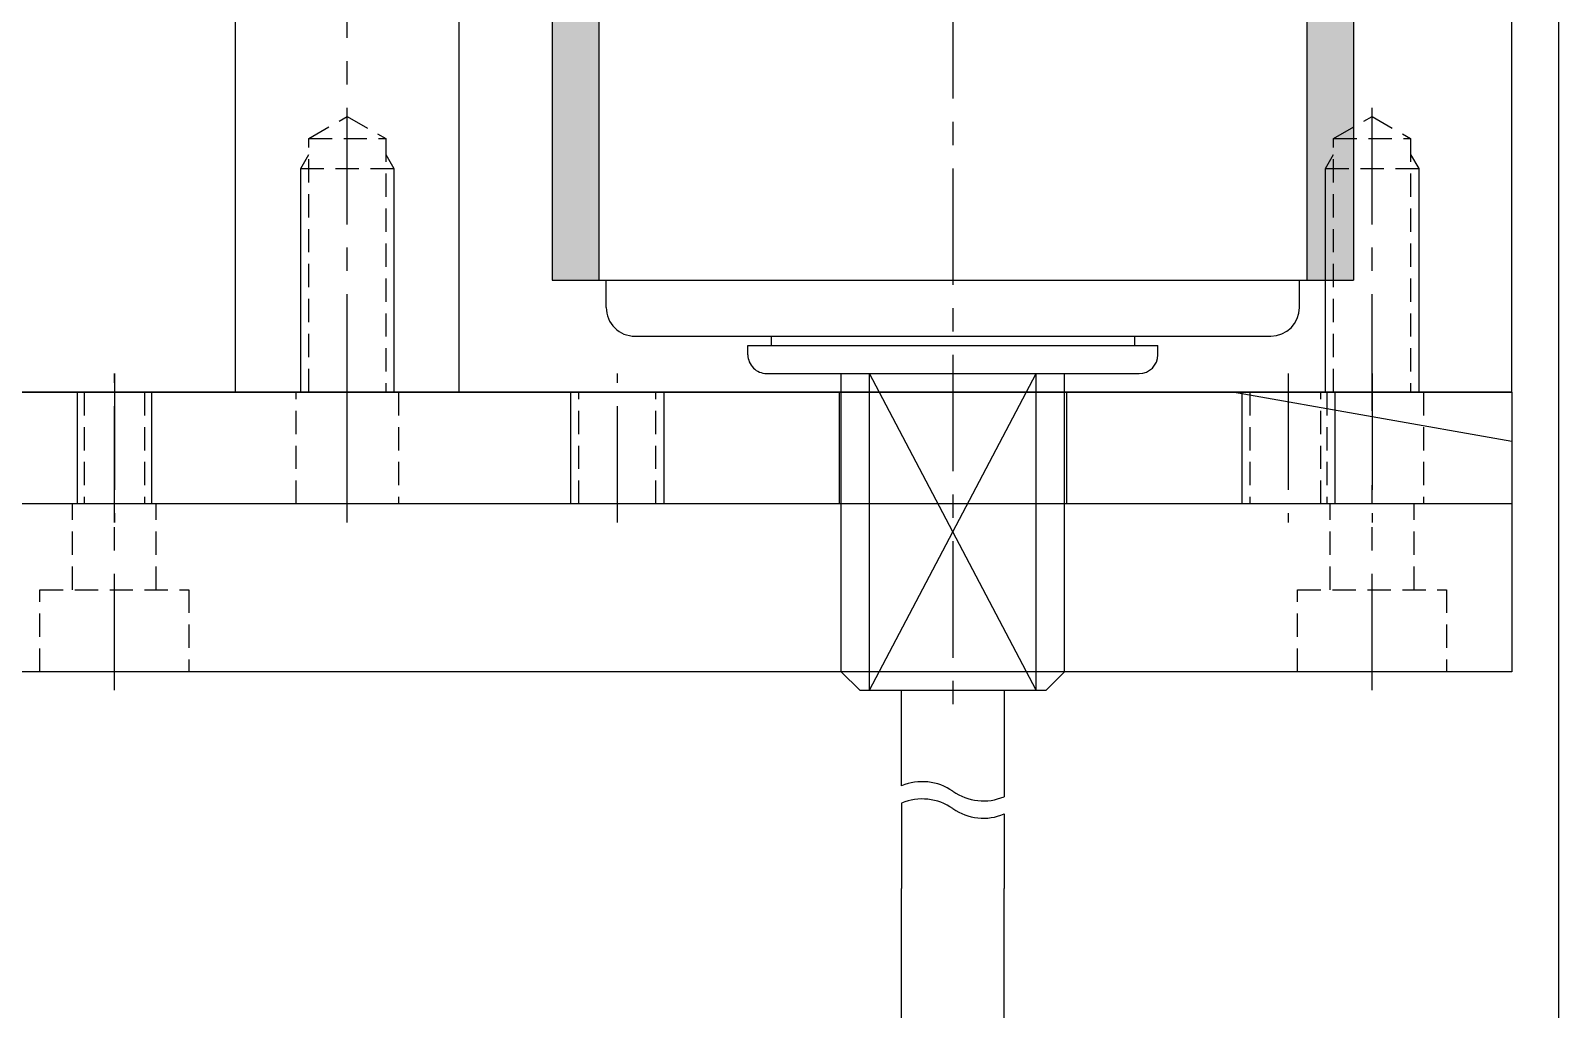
# Model space of a CAD drawing. Header units: inches. Extents: x 0 to 77285, y -118 to 40065.
# Drawn here: x 37237.7 to 37319.6, y 16478.9 to 16531.4 of the extents above; entities that cross this region are included whole.
import ezdxf

# ---------------------------------------------------------------- set-up
doc = ezdxf.new("R2010")
doc.units = ezdxf.units.IN
doc.header["$LTSCALE"] = 5
doc.header["$MEASUREMENT"] = 0
doc.linetypes.add('CENTER', pattern=[2, 1.25, -0.25, 0.25, -0.25])
doc.linetypes.add('HIDDEN', pattern=[0.375, 0.25, -0.125])
for name, color, linetype in [('11', 1, 'CENTER'), ('22', 2, 'HIDDEN'), ('55', 5, 'Continuous'), ('77', 40, 'HIDDEN'), ('G', 231, 'Continuous'), ('T', 3, 'Continuous')]:
    doc.layers.add(name, color=color, linetype=linetype)

# ---------------------------------------------------------------- blocks, each defined once
blk = doc.blocks.new('A$C9b97bfdd')
h = blk.add_hatch(color=256)
h.dxf.hatch_style = 1
h.paths.add_polyline_path([(355, 21.5), (0, 21.5), (0, 19), (355, 19)])
h.paths.add_polyline_path([(355, -19), (0, -19), (0, -21.5), (355, -21.5)])
for p, q in [((0, 21.5), (0, -21.5)), ((355, 21.5), (0, 21.5)), ((355, 19), (0, 19)), ((-1.46, 18.6), (0, 18.6)), ((-3, 17.06), (-3, -17.06)), ((-4, 11), (-3.5, 11)), ((-3.5, 11), (-3.5, -11)), ((-5, 10), (-5, -10)), ((-3, 9.75), (-3.5, 9.75)), ((-22, 5), (-21, 6)), ((-21, 6), (-5, 6)), ((-22, 5), (-22, -5)), ((-22, 4.472), (-5, 4.472)), ((-22, -4.472), (-5, 4.472)), ((-22, 4.472), (-5, -4.472)), ((-40.504, 2.75), (-32.642, 2.75)), ((-28.056, 2.75), (-32.642, 2.75)), ((-27.128, 2.75), (-22, 2.75)), ((-40.504, -2.75), (-32.642, -2.75)), ((-28.636, -2.75), (-32.642, -2.75)), ((-22, -2.75), (-27.708, -2.75)), ((-22, -4.472), (-5, -4.472)), ((-22, -5), (-21, -6)), ((-21, -6), (-5, -6)), ((-3, -9.75), (-3.5, -9.75)), ((-4, -11), (-3.5, -11)), ((-1.46, -18.6), (0, -18.6)), ((355, -19), (0, -19)), ((355, -21.5), (0, -21.5))]:
    blk.add_line(p, q)
for centre, radius, start, end in [((-1.46, 17.06), 1.54, 90, 180), ((-4, 10), 1, 90, 180), ((-30.677, 1.636), 2.848, 324.94441, 23.02674), ((-29.749, 1.636), 2.848, 324.94441, 23.02674), ((-26.014, -1.636), 2.848, 144.94441, 203.02674), ((-25.086, -1.636), 2.848, 144.94441, 203.02674), ((-4, -10), 1, 180, 270), ((-1.46, -17.06), 1.54, 180, 270)]:
    blk.add_arc(centre, radius, start, end)
at = {"layer": '11'}
blk.add_line((376, 0), (-23, 0), dxfattribs=at)
blk = doc.blocks.new('A$Cf2b6a52b')
for p, q in [((-30, 0), (-30, 6)), ((-30, 6), (255, 6)), ((-6.1, 0), (-6.1, 6)), ((6.1, 0), (6.1, 6)), ((-30, 0), (255, 0))]:
    blk.add_line(p, q)
at = {"layer": '11'}
for p, q in [((0, -2), (0, 8)), ((-22.5, -1), (-22.5, 7)), ((-22.5, -1), (-22.5, 7)), ((-18, -1), (-18, 7)), ((18, 7), (18, -1)), ((32.5, 7), (32.5, -1)), ((45, 7, 0), (45, -1, 0)), ((45, -1), (45, 7))]:
    blk.add_line(p, q, dxfattribs=at)
at = {"layer": '22'}
for p, q in [((-20.067, 0), (-20.067, 6)), ((-15.933, 0), (-15.933, 6)), ((15.933, 6), (15.933, 0)), ((20.067, 6), (20.067, 0)), ((29.75, 0), (29.75, 6)), ((35.25, 6), (35.25, 0)), ((43.379, 0), (43.379, 6)), ((46.621, 0), (46.621, 6))]:
    blk.add_line(p, q, dxfattribs=at)
at = {"layer": '77'}
for p, q in [((-25.25, 0), (-25.25, 6)), ((-19.75, 6), (-19.75, 0))]:
    blk.add_line(p, q, dxfattribs=at)
at = {"layer": 'T'}
for p, q in [((-20.5, 0), (-20.5, 6)), ((-15.5, 0), (-15.5, 6)), ((15.5, 6), (15.5, 0)), ((20.5, 6), (20.5, 0)), ((43, 0), (43, 6)), ((47, 0), (47, 6))]:
    blk.add_line(p, q, dxfattribs=at)
blk = doc.blocks.new('A$C284e43e4')
for p, q in [((-9, -142.5), (-9, 142.5)), ((0, -142.5), (0, 142.5)), ((6, -127.5), (6, 127.5)), ((3.355, -142.5), (6, -127.5)), ((3.355, -142.5), (-9, -142.5))]:
    blk.add_line(p, q)
at = {"layer": '11'}
for p, q in [((-10, -67.5, 0), (1, -67.5, 0)), ((-10, -135), (1, -135))]:
    blk.add_line(p, q, dxfattribs=at)
at = {"layer": '22'}
for p, q in [((-9, -63.5, 0), (-4.6, -63.5, 0)), ((-4.6, -63.5, 0), (-4.6, -71.5, 0)), ((-4.6, -65.25, 0), (0, -65.25, 0)), ((-4.6, -69.75, 0), (0, -69.75, 0)), ((-4.6, -71.5, 0), (-9, -71.5, 0)), ((-9, -131), (-4.6, -131)), ((-4.6, -131), (-4.6, -139)), ((-4.6, -132.75), (0, -132.75)), ((-4.6, -137.25), (0, -137.25)), ((-4.6, -139), (-9, -139))]:
    blk.add_line(p, q, dxfattribs=at)
blk = doc.blocks.new('A$C8ed1b21d')
for p, q in [((0, 0), (0, -285)), ((0, -285), (367, -285))]:
    blk.add_line(p, q)
at = {"layer": '11'}
blk.add_line((-1, -277.5), (15.793, -277.5), dxfattribs=at)
at = {"layer": '22'}
for p, q in [((0, -275.433), (13.6, -275.433)), ((12, -275), (12, -280)), ((13.6, -275.433), (14.793, -277.5)), ((13.6, -275.433), (13.6, -279.567)), ((14.793, -277.5), (13.6, -279.567)), ((13.6, -279.567), (0, -279.567))]:
    blk.add_line(p, q, dxfattribs=at)
at = {"layer": 'T'}
for p, q in [((0, -275), (12, -275)), ((12, -275), (12.75, -275.433)), ((12.75, -279.567), (12, -280)), ((12, -280), (0, -280))]:
    blk.add_line(p, q, dxfattribs=at)
blk = doc.blocks.new('A$Cb8b4a96a')
for p, q in [((0, -6), (0, 6)), ((0, 6), (367, 6)), ((0, -6), (367, -6))]:
    blk.add_line(p, q)
at = {"layer": '11'}
blk.add_line((-1, 0), (368, 0), dxfattribs=at)
at = {"layer": '22'}
for p, q in [((12, 2.5), (12, -2.5)), ((0, 2.067), (13.6, 2.067)), ((13.6, 2.067), (14.793, 0)), ((13.6, 2.067), (13.6, -2.067)), ((14.793, 0), (13.6, -2.067)), ((13.6, -2.067), (0, -2.067))]:
    blk.add_line(p, q, dxfattribs=at)
at = {"layer": 'T'}
for p, q in [((0, 2.5), (12, 2.5)), ((12, 2.5), (12.75, 2.067)), ((12.75, -2.067), (12, -2.5)), ((12, -2.5), (0, -2.5))]:
    blk.add_line(p, q, dxfattribs=at)
blk = doc.blocks.new('A$C13977790')
blk.add_blockref('A$Cf2b6a52b', (-112.5, 183.5))
at = {"rotation": 270}
for name, p in [('A$C8ed1b21d', (142.5, 183.5)), ('A$Cb8b4a96a', (-80, 183.5))]:
    blk.add_blockref(name, p, dxfattribs=at)
at = {"layer": '55', "rotation": 270}
blk.add_blockref('A$C9b97bfdd', (-112.5, 177.5), dxfattribs=at)
at = {"layer": 'G', "rotation": 270}
blk.add_blockref('A$C284e43e4', (0, 189.5), dxfattribs=at)
blk = doc.blocks.new('A$C249d82d8')
blk.add_line((290, 145), (6920, 145, 0))

msp = doc.modelspace()

# ---------------------------------------------------------------- block references
for name, p, rotation in [('A$C249d82d8', (37174.6497809, 22990.55047629, 0), 270), ('A$C13977790', (37174.6497809, 16695.55047629), 180)]:
    msp.add_blockref(name, p, dxfattribs=dict(rotation=rotation))

doc.saveas('drawing.dxf')
